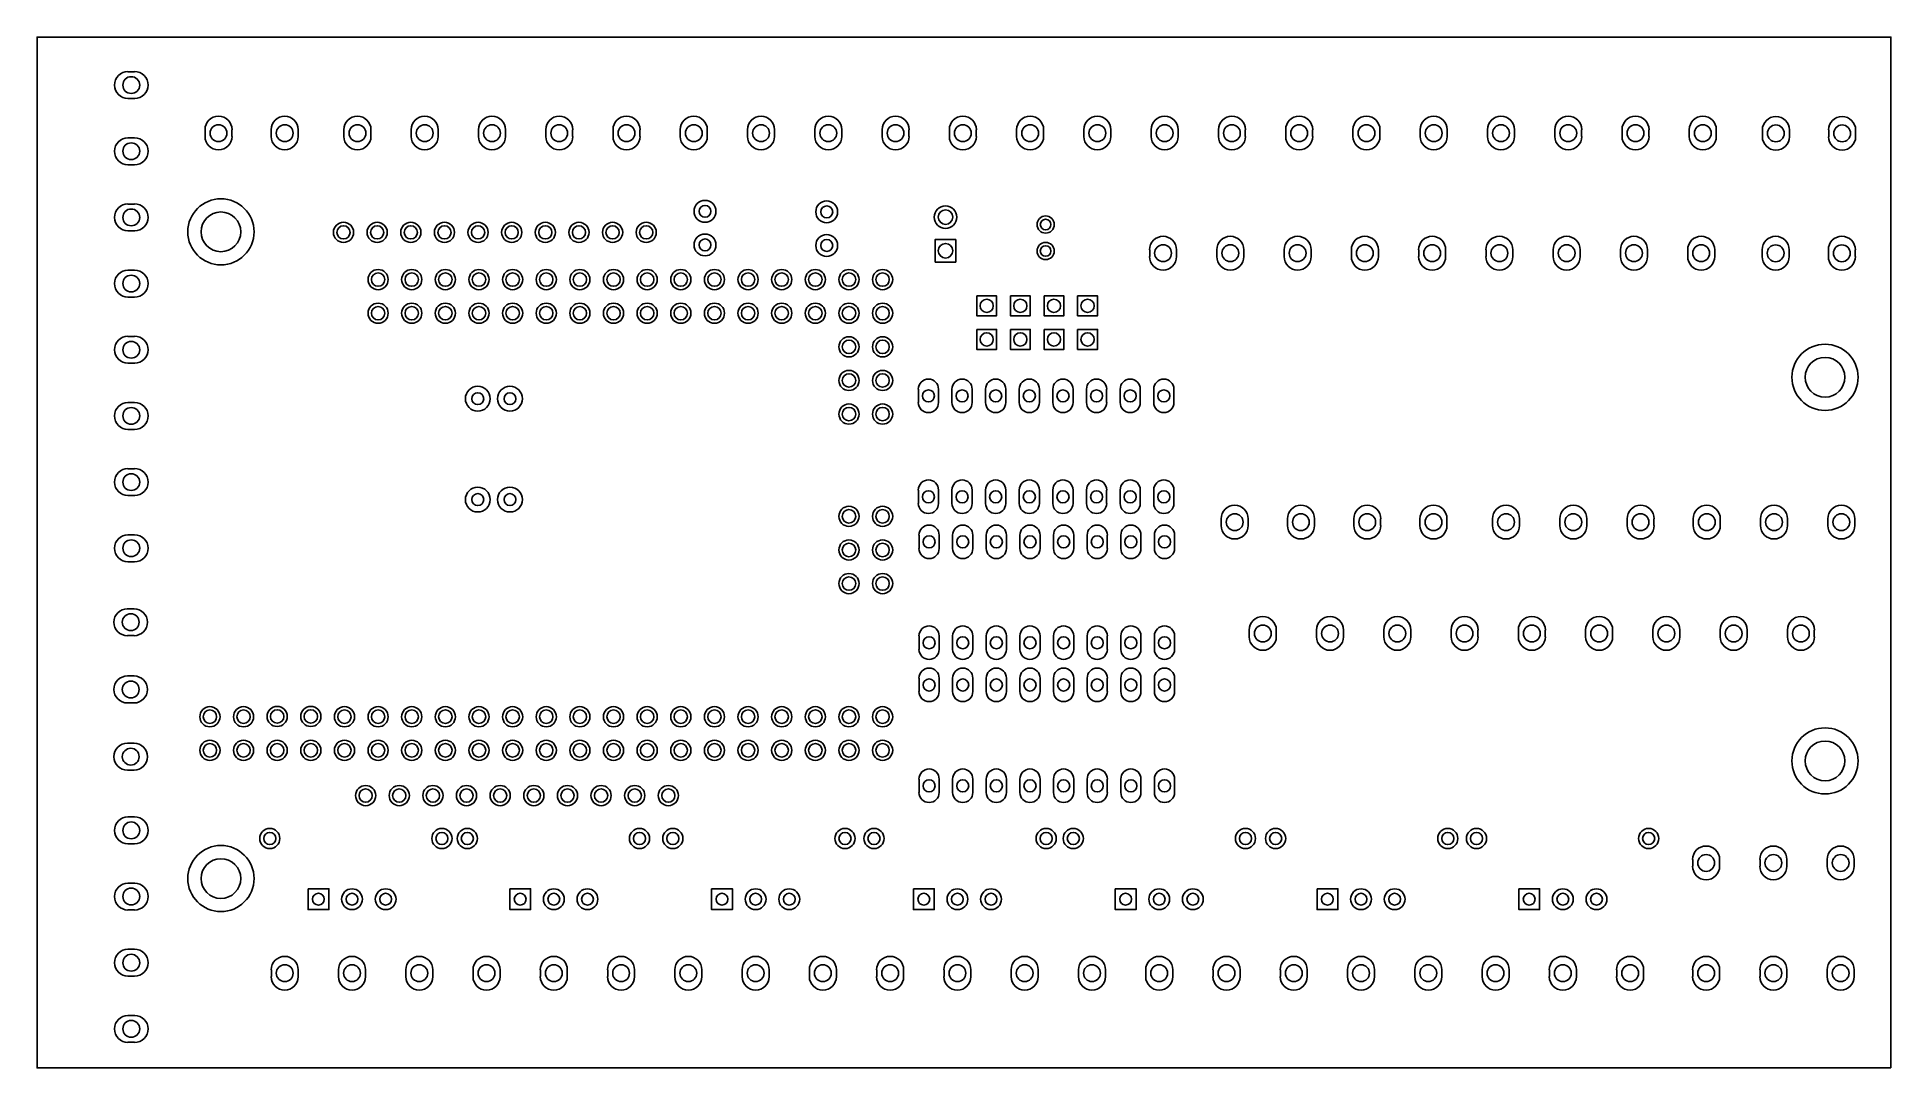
# Model space of a CAD drawing. Header units: millimetres. Extents: x -139 to 1, y -1 to 76.
import ezdxf

# ---------------------------------------------------------------- set-up
doc = ezdxf.new("R2010")
doc.units = ezdxf.units.MM

msp = doc.modelspace()

# ---------------------------------------------------------------- linework, layer by layer
for points in [[(0.74, -1.41), (-139.26, -1.41), (-139.26, 76.49), (0.74, 76.49), (0.74, -1.41)], [(-132.4, 73.87), (-131.9, 73.87)], [(-132.4, 71.84), (-131.9, 71.84)], [(-132.4, 68.87), (-131.9, 68.87)], [(-126.58, 69.49), (-126.58, 68.98)], [(-124.55, 69.49), (-124.55, 68.98)], [(-121.58, 69.49), (-121.58, 68.98)], [(-119.55, 69.49), (-119.55, 68.98)], [(-116.09, 68.98), (-116.09, 69.49)], [(-114.06, 68.98), (-114.06, 69.49)], [(-111.01, 68.98), (-111.01, 69.49)], [(-108.98, 68.98), (-108.98, 69.49)], [(-105.93, 68.98), (-105.93, 69.49)], [(-103.9, 68.98), (-103.9, 69.49)], [(-100.85, 68.98), (-100.85, 69.49)], [(-98.82, 68.98), (-98.82, 69.49)], [(-95.77, 68.98), (-95.77, 69.49)], [(-93.74, 68.98), (-93.74, 69.49)], [(-90.69, 68.98), (-90.69, 69.49)], [(-88.66, 68.98), (-88.66, 69.49)], [(-85.61, 68.98), (-85.61, 69.49)], [(-83.58, 68.98), (-83.58, 69.49)], [(-80.53, 68.98), (-80.53, 69.49)], [(-78.5, 68.98), (-78.5, 69.49)], [(-75.45, 68.98), (-75.45, 69.49)], [(-73.42, 68.98), (-73.42, 69.49)], [(-70.37, 68.98), (-70.37, 69.49)], [(-68.34, 68.98), (-68.34, 69.49)], [(-65.29, 68.98), (-65.29, 69.49)], [(-63.26, 68.98), (-63.26, 69.49)], [(-60.21, 68.98), (-60.21, 69.49)], [(-58.18, 68.98), (-58.18, 69.49)], [(-55.13, 68.98), (-55.13, 69.49)], [(-53.1, 68.98), (-53.1, 69.49)], [(-50.05, 68.98), (-50.05, 69.49)], [(-48.02, 68.98), (-48.02, 69.49)], [(-44.97, 68.98), (-44.97, 69.49)], [(-42.94, 68.98), (-42.94, 69.49)], [(-39.89, 68.98), (-39.89, 69.49)], [(-37.86, 68.98), (-37.86, 69.49)], [(-34.81, 68.98), (-34.81, 69.49)], [(-32.78, 68.98), (-32.78, 69.49)], [(-29.73, 68.98), (-29.73, 69.49)], [(-27.7, 68.98), (-27.7, 69.49)], [(-24.65, 68.98), (-24.65, 69.49)], [(-22.62, 68.98), (-22.62, 69.49)], [(-19.57, 68.98), (-19.57, 69.49)], [(-17.54, 68.98), (-17.54, 69.49)], [(-14.49, 68.98), (-14.49, 69.49)], [(-12.46, 68.98), (-12.46, 69.49)], [(-8.96, 69.47), (-8.96, 68.96)], [(-6.93, 69.47), (-6.93, 68.96)], [(-3.96, 69.47), (-3.96, 68.96)], [(-1.93, 69.47), (-1.93, 68.96)], [(-132.4, 66.84), (-131.9, 66.84)], [(-132.4, 63.87), (-131.9, 63.87)], [(-132.4, 61.84), (-131.9, 61.84)], [(-71.45, 59.49), (-71.45, 61.19), (-69.88, 61.19), (-69.88, 59.49)], [(-55.24, 60.41), (-55.24, 59.9)], [(-53.21, 60.41), (-53.21, 59.9)], [(-50.16, 60.41), (-50.16, 59.9)], [(-48.13, 60.41), (-48.13, 59.9)], [(-45.08, 60.41), (-45.08, 59.9)], [(-43.05, 60.41), (-43.05, 59.9)], [(-40, 60.41), (-40, 59.9)], [(-37.97, 60.41), (-37.97, 59.9)], [(-34.92, 60.41), (-34.92, 59.9)], [(-32.89, 60.41), (-32.89, 59.9)], [(-29.84, 60.41), (-29.84, 59.9)], [(-27.81, 60.41), (-27.81, 59.9)], [(-24.76, 60.41), (-24.76, 59.9)], [(-22.73, 60.41), (-22.73, 59.9)], [(-19.68, 60.41), (-19.68, 59.9)], [(-17.65, 60.41), (-17.65, 59.9)], [(-14.6, 60.41), (-14.6, 59.9)], [(-12.57, 60.41), (-12.57, 59.9)], [(-8.99, 59.9), (-8.99, 60.41)], [(-6.96, 59.9), (-6.96, 60.41)], [(-3.99, 59.9), (-3.99, 60.41)], [(-1.96, 59.9), (-1.96, 60.41)], [(-132.4, 58.87), (-131.9, 58.87)], [(-132.4, 56.84), (-131.9, 56.84)], [(-68.3, 56.93), (-66.8, 56.93), (-66.8, 55.43), (-68.3, 55.43)], [(-65.76, 56.93), (-64.26, 56.93), (-64.26, 55.43), (-65.76, 55.43)], [(-63.22, 56.93), (-61.72, 56.93), (-61.72, 55.43), (-63.22, 55.43)], [(-60.68, 56.93), (-59.18, 56.93), (-59.18, 55.43), (-60.68, 55.43)], [(-132.4, 53.87), (-131.9, 53.87)], [(-68.3, 54.39), (-66.8, 54.39), (-66.8, 52.89), (-68.3, 52.89)], [(-65.76, 54.39), (-64.26, 54.39), (-64.26, 52.89), (-65.76, 52.89)], [(-63.22, 54.39), (-61.72, 54.39), (-61.72, 52.89), (-63.22, 52.89)], [(-60.68, 54.39), (-59.18, 54.39), (-59.18, 52.89), (-60.68, 52.89)], [(-132.4, 51.84), (-131.9, 51.84)], [(-72.71, 49.88), (-72.71, 48.87)], [(-71.19, 49.88), (-71.19, 48.87)], [(-70.17, 49.88), (-70.17, 48.87)], [(-68.65, 49.88), (-68.65, 48.87)], [(-67.63, 49.88), (-67.63, 48.87)], [(-66.11, 49.88), (-66.11, 48.87)], [(-65.09, 49.88), (-65.09, 48.87)], [(-63.57, 49.88), (-63.57, 48.87)], [(-62.55, 49.88), (-62.55, 48.87)], [(-61.03, 49.88), (-61.03, 48.87)], [(-60.01, 49.88), (-60.01, 48.87)], [(-58.49, 49.88), (-58.49, 48.87)], [(-57.47, 49.88), (-57.47, 48.87)], [(-55.95, 49.88), (-55.95, 48.87)], [(-54.93, 49.88), (-54.93, 48.87)], [(-53.41, 49.88), (-53.41, 48.87)], [(-132.4, 48.87), (-131.9, 48.87)], [(-132.4, 46.84), (-131.9, 46.84)], [(-132.4, 43.87), (-131.9, 43.87)], [(-72.71, 42.26), (-72.71, 41.25)], [(-71.19, 42.26), (-71.19, 41.25)], [(-70.17, 42.26), (-70.17, 41.25)], [(-68.65, 42.26), (-68.65, 41.25)], [(-67.63, 42.26), (-67.63, 41.25)], [(-66.11, 42.26), (-66.11, 41.25)], [(-65.09, 42.26), (-65.09, 41.25)], [(-63.57, 42.26), (-63.57, 41.25)], [(-62.55, 42.26), (-62.55, 41.25)], [(-61.03, 42.26), (-61.03, 41.25)], [(-60.01, 42.26), (-60.01, 41.25)], [(-58.49, 42.26), (-58.49, 41.25)], [(-57.47, 42.26), (-57.47, 41.25)], [(-55.95, 42.26), (-55.95, 41.25)], [(-54.93, 42.26), (-54.93, 41.25)], [(-53.41, 42.26), (-53.41, 41.25)], [(-132.4, 41.84), (-131.9, 41.84)], [(-49.83, 40.09), (-49.83, 39.58)], [(-47.8, 40.09), (-47.8, 39.58)], [(-44.83, 40.09), (-44.83, 39.58)], [(-42.8, 40.09), (-42.8, 39.58)], [(-39.83, 40.09), (-39.83, 39.58)], [(-37.8, 40.09), (-37.8, 39.58)], [(-34.83, 40.09), (-34.83, 39.58)], [(-32.8, 40.09), (-32.8, 39.58)], [(-29.35, 39.58), (-29.35, 40.09)], [(-27.32, 39.58), (-27.32, 40.09)], [(-24.27, 39.58), (-24.27, 40.09)], [(-22.24, 39.58), (-22.24, 40.09)], [(-19.19, 39.58), (-19.19, 40.09)], [(-17.16, 39.58), (-17.16, 40.09)], [(-14.19, 39.58), (-14.19, 40.09)], [(-12.16, 39.58), (-12.16, 40.09)], [(-9.11, 39.58), (-9.11, 40.09)], [(-7.08, 39.58), (-7.08, 40.09)], [(-4.03, 39.58), (-4.03, 40.09)], [(-2, 39.58), (-2, 40.09)], [(-132.4, 38.87), (-131.9, 38.87)], [(-72.66, 38.85), (-72.66, 37.84)], [(-71.14, 38.85), (-71.14, 37.84)], [(-70.12, 38.85), (-70.12, 37.84)], [(-68.6, 38.85), (-68.6, 37.84)], [(-67.58, 38.85), (-67.58, 37.84)], [(-66.06, 38.85), (-66.06, 37.84)], [(-65.04, 38.85), (-65.04, 37.84)], [(-63.52, 38.85), (-63.52, 37.84)], [(-62.5, 38.85), (-62.5, 37.84)], [(-60.98, 38.85), (-60.98, 37.84)], [(-59.96, 38.85), (-59.96, 37.84)], [(-58.44, 38.85), (-58.44, 37.84)], [(-57.42, 38.85), (-57.42, 37.84)], [(-55.9, 38.85), (-55.9, 37.84)], [(-54.88, 38.85), (-54.88, 37.84)], [(-53.36, 38.85), (-53.36, 37.84)], [(-132.4, 36.84), (-131.9, 36.84)], [(-131.94, 33.29), (-132.44, 33.29)], [(-131.94, 31.26), (-132.44, 31.26)], [(-72.66, 31.23), (-72.66, 30.22)], [(-71.14, 31.23), (-71.14, 30.22)], [(-70.12, 31.23), (-70.12, 30.22)], [(-68.6, 31.23), (-68.6, 30.22)], [(-67.58, 31.23), (-67.58, 30.22)], [(-66.06, 31.23), (-66.06, 30.22)], [(-65.04, 31.23), (-65.04, 30.22)], [(-63.52, 31.23), (-63.52, 30.22)], [(-62.5, 31.23), (-62.5, 30.22)], [(-60.98, 31.23), (-60.98, 30.22)], [(-59.96, 31.23), (-59.96, 30.22)], [(-58.44, 31.23), (-58.44, 30.22)], [(-57.42, 31.23), (-57.42, 30.22)], [(-55.9, 31.23), (-55.9, 30.22)], [(-54.88, 31.23), (-54.88, 30.22)], [(-53.36, 31.23), (-53.36, 30.22)], [(-47.72, 31.68), (-47.72, 31.17)], [(-45.69, 31.68), (-45.69, 31.17)], [(-42.64, 31.68), (-42.64, 31.17)], [(-40.61, 31.68), (-40.61, 31.17)], [(-37.56, 31.68), (-37.56, 31.17)], [(-35.53, 31.68), (-35.53, 31.17)], [(-32.48, 31.68), (-32.48, 31.17)], [(-30.45, 31.68), (-30.45, 31.17)], [(-27.4, 31.68), (-27.4, 31.17)], [(-25.37, 31.68), (-25.37, 31.17)], [(-22.32, 31.68), (-22.32, 31.17)], [(-20.29, 31.68), (-20.29, 31.17)], [(-17.24, 31.68), (-17.24, 31.17)], [(-15.21, 31.68), (-15.21, 31.17)], [(-12.16, 31.68), (-12.16, 31.17)], [(-10.13, 31.68), (-10.13, 31.17)], [(-7.08, 31.68), (-7.08, 31.17)], [(-5.05, 31.68), (-5.05, 31.17)], [(-131.94, 28.21), (-132.44, 28.21)], [(-72.66, 28.04), (-72.66, 27.03)], [(-71.14, 28.04), (-71.14, 27.03)], [(-70.12, 28.04), (-70.12, 27.03)], [(-68.6, 28.04), (-68.6, 27.03)], [(-67.58, 28.04), (-67.58, 27.03)], [(-66.06, 28.04), (-66.06, 27.03)], [(-65.04, 28.04), (-65.04, 27.03)], [(-63.52, 28.04), (-63.52, 27.03)], [(-62.5, 28.04), (-62.5, 27.03)], [(-60.98, 28.04), (-60.98, 27.03)], [(-59.96, 28.04), (-59.96, 27.03)], [(-58.44, 28.04), (-58.44, 27.03)], [(-57.42, 28.04), (-57.42, 27.03)], [(-55.9, 28.04), (-55.9, 27.03)], [(-54.88, 28.04), (-54.88, 27.03)], [(-53.36, 28.04), (-53.36, 27.03)], [(-131.94, 26.18), (-132.44, 26.18)], [(-131.94, 23.13), (-132.44, 23.13)], [(-131.94, 21.1), (-132.44, 21.1)], [(-72.66, 20.42), (-72.66, 19.41)], [(-71.14, 20.42), (-71.14, 19.41)], [(-70.12, 20.42), (-70.12, 19.41)], [(-68.6, 20.42), (-68.6, 19.41)], [(-67.58, 20.42), (-67.58, 19.41)], [(-66.06, 20.42), (-66.06, 19.41)], [(-65.04, 20.42), (-65.04, 19.41)], [(-63.52, 20.42), (-63.52, 19.41)], [(-62.5, 20.42), (-62.5, 19.41)], [(-60.98, 20.42), (-60.98, 19.41)], [(-59.96, 20.42), (-59.96, 19.41)], [(-58.44, 20.42), (-58.44, 19.41)], [(-57.42, 20.42), (-57.42, 19.41)], [(-55.9, 20.42), (-55.9, 19.41)], [(-54.88, 20.42), (-54.88, 19.41)], [(-53.36, 20.42), (-53.36, 19.41)], [(-132.4, 17.56), (-131.9, 17.56)], [(-132.4, 15.53), (-131.9, 15.53)], [(-14.23, 13.83), (-14.23, 14.34)], [(-12.2, 13.83), (-12.2, 14.34)], [(-9.15, 13.83), (-9.15, 14.34)], [(-7.12, 13.83), (-7.12, 14.34)], [(-4.07, 13.83), (-4.07, 14.34)], [(-2.04, 13.83), (-2.04, 14.34)], [(-132.4, 12.56), (-131.9, 12.56)], [(-118.8, 12.13), (-117.23, 12.13), (-117.23, 10.56), (-118.8, 10.56)], [(-103.56, 12.13), (-101.99, 12.13), (-101.99, 10.56), (-103.56, 10.56)], [(-88.32, 12.13), (-86.75, 12.13), (-86.75, 10.56), (-88.32, 10.56)], [(-73.08, 12.13), (-71.51, 12.13), (-71.51, 10.56), (-73.08, 10.56)], [(-57.84, 12.13), (-56.27, 12.13), (-56.27, 10.56), (-57.84, 10.56)], [(-42.6, 12.13), (-41.03, 12.13), (-41.03, 10.56), (-42.6, 10.56)], [(-27.36, 12.13), (-25.79, 12.13), (-25.79, 10.56), (-27.36, 10.56)], [(-132.4, 10.53), (-131.9, 10.53)], [(-132.4, 7.56), (-131.9, 7.56)], [(-121.57, 6), (-121.57, 5.49)], [(-119.54, 6), (-119.54, 5.49)], [(-116.49, 6), (-116.49, 5.49)], [(-114.46, 6), (-114.46, 5.49)], [(-111.41, 6), (-111.41, 5.49)], [(-109.38, 6), (-109.38, 5.49)], [(-106.33, 6), (-106.33, 5.49)], [(-104.3, 6), (-104.3, 5.49)], [(-101.25, 6), (-101.25, 5.49)], [(-99.22, 6), (-99.22, 5.49)], [(-96.17, 6), (-96.17, 5.49)], [(-94.14, 6), (-94.14, 5.49)], [(-91.09, 6), (-91.09, 5.49)], [(-89.06, 6), (-89.06, 5.49)], [(-86.01, 6), (-86.01, 5.49)], [(-83.98, 6), (-83.98, 5.49)], [(-80.93, 6), (-80.93, 5.49)], [(-78.9, 6), (-78.9, 5.49)], [(-75.85, 6), (-75.85, 5.49)], [(-73.82, 6), (-73.82, 5.49)], [(-70.77, 6), (-70.77, 5.49)], [(-68.74, 6), (-68.74, 5.49)], [(-65.69, 6), (-65.69, 5.49)], [(-63.66, 6), (-63.66, 5.49)], [(-60.61, 6), (-60.61, 5.49)], [(-58.58, 6), (-58.58, 5.49)], [(-55.53, 6), (-55.53, 5.49)], [(-53.5, 6), (-53.5, 5.49)], [(-50.45, 6), (-50.45, 5.49)], [(-48.42, 6), (-48.42, 5.49)], [(-45.37, 6), (-45.37, 5.49)], [(-43.34, 6), (-43.34, 5.49)], [(-40.29, 6), (-40.29, 5.49)], [(-38.26, 6), (-38.26, 5.49)], [(-35.21, 6), (-35.21, 5.49)], [(-33.18, 6), (-33.18, 5.49)], [(-30.13, 6), (-30.13, 5.49)], [(-28.1, 6), (-28.1, 5.49)], [(-25.05, 6), (-25.05, 5.49)], [(-23.02, 6), (-23.02, 5.49)], [(-19.97, 6), (-19.97, 5.49)], [(-17.94, 6), (-17.94, 5.49)], [(-14.23, 6), (-14.23, 5.49)], [(-12.2, 6), (-12.2, 5.49)], [(-9.15, 6), (-9.15, 5.49)], [(-7.12, 6), (-7.12, 5.49)], [(-4.07, 6), (-4.07, 5.49)], [(-2.04, 6), (-2.04, 5.49)], [(-132.4, 5.53), (-131.9, 5.53)], [(-132.4, 2.56), (-131.9, 2.56)], [(-132.4, 0.53), (-131.9, 0.53)]]:
    msp.add_lwpolyline(points, close=True)
for centre, radius in [((-132.15, 72.86), 0.635), ((-125.56, 69.23), 0.635), ((-120.56, 69.23), 0.635), ((-115.07, 69.23), 0.635), ((-109.99, 69.23), 0.635), ((-104.91, 69.23), 0.635), ((-99.83, 69.23), 0.635), ((-94.75, 69.23), 0.635), ((-89.67, 69.23), 0.635), ((-84.59, 69.23), 0.635), ((-79.51, 69.23), 0.635), ((-74.43, 69.23), 0.635), ((-69.35, 69.23), 0.635), ((-64.27, 69.23), 0.635), ((-59.19, 69.23), 0.635), ((-54.11, 69.23), 0.635), ((-49.03, 69.23), 0.635), ((-43.95, 69.23), 0.635), ((-38.87, 69.23), 0.635), ((-33.79, 69.23), 0.635), ((-28.71, 69.23), 0.635), ((-23.63, 69.23), 0.635), ((-18.55, 69.23), 0.635), ((-13.47, 69.23), 0.635), ((-7.95, 69.21), 0.635), ((-2.95, 69.21), 0.635), ((-132.15, 67.86), 0.635), ((-132.15, 62.86), 0.635), ((-125.38, 61.77), 2.5), ((-125.38, 61.77), 1.5), ((-88.82, 63.32), 0.826), ((-88.82, 63.32), 0.45), ((-79.63, 63.28), 0.826), ((-79.63, 63.28), 0.45), ((-70.66, 62.88), 0.85), ((-70.66, 62.88), 0.55), ((-116.12, 61.73), 0.762), ((-116.12, 61.73), 0.5), ((-113.58, 61.73), 0.762), ((-113.58, 61.73), 0.5), ((-111.04, 61.73), 0.762), ((-111.04, 61.73), 0.5), ((-108.5, 61.73), 0.762), ((-108.5, 61.73), 0.5), ((-105.96, 61.73), 0.762), ((-105.96, 61.73), 0.5), ((-103.42, 61.73), 0.762), ((-103.42, 61.73), 0.5), ((-100.88, 61.73), 0.762), ((-100.88, 61.73), 0.5), ((-98.34, 61.73), 0.762), ((-98.34, 61.73), 0.5), ((-95.8, 61.73), 0.762), ((-95.8, 61.73), 0.5), ((-93.26, 61.73), 0.762), ((-93.26, 61.73), 0.5), ((-88.82, 60.78), 0.826), ((-63.1, 62.32), 0.65), ((-63.1, 62.32), 0.4), ((-88.82, 60.78), 0.45), ((-79.63, 60.74), 0.826), ((-79.63, 60.74), 0.45), ((-70.66, 60.34), 0.55), ((-63.1, 60.32), 0.65), ((-63.1, 60.32), 0.4), ((-54.23, 60.16), 0.635), ((-49.15, 60.16), 0.635), ((-44.07, 60.16), 0.635), ((-38.99, 60.16), 0.635), ((-33.91, 60.16), 0.635), ((-28.83, 60.16), 0.635), ((-23.75, 60.16), 0.635), ((-18.67, 60.16), 0.635), ((-13.59, 60.16), 0.635), ((-7.97, 60.15), 0.635), ((-2.97, 60.15), 0.635), ((-113.51, 58.16), 0.762), ((-110.97, 58.16), 0.762), ((-108.43, 58.16), 0.762), ((-105.89, 58.16), 0.762), ((-103.35, 58.16), 0.762), ((-100.81, 58.16), 0.762), ((-98.27, 58.16), 0.762), ((-95.73, 58.16), 0.762), ((-93.19, 58.16), 0.762), ((-90.65, 58.16), 0.762), ((-88.11, 58.16), 0.762), ((-85.57, 58.16), 0.762), ((-83.03, 58.16), 0.762), ((-80.49, 58.16), 0.762), ((-77.95, 58.16), 0.762), ((-75.41, 58.16), 0.762), ((-132.15, 57.86), 0.635), ((-113.51, 58.16), 0.508), ((-110.97, 58.16), 0.508), ((-108.43, 58.16), 0.508), ((-105.89, 58.16), 0.508), ((-103.35, 58.16), 0.508), ((-100.81, 58.16), 0.508), ((-98.27, 58.16), 0.508), ((-95.73, 58.16), 0.508), ((-93.19, 58.16), 0.508), ((-90.65, 58.16), 0.508), ((-88.11, 58.16), 0.508), ((-85.57, 58.16), 0.508), ((-83.03, 58.16), 0.508), ((-80.49, 58.16), 0.508), ((-77.95, 58.16), 0.508), ((-75.41, 58.16), 0.508), ((-113.51, 55.62), 0.762), ((-113.51, 55.62), 0.508), ((-110.97, 55.62), 0.762), ((-110.97, 55.62), 0.508), ((-108.43, 55.62), 0.762), ((-108.43, 55.62), 0.508), ((-105.89, 55.62), 0.762), ((-105.89, 55.62), 0.508), ((-103.35, 55.62), 0.762), ((-103.35, 55.62), 0.508), ((-100.81, 55.62), 0.762), ((-100.81, 55.62), 0.508), ((-98.27, 55.62), 0.762), ((-98.27, 55.62), 0.508), ((-95.73, 55.62), 0.762), ((-95.73, 55.62), 0.508), ((-93.19, 55.62), 0.762), ((-93.19, 55.62), 0.508), ((-90.65, 55.62), 0.762), ((-90.65, 55.62), 0.508), ((-88.11, 55.62), 0.762), ((-88.11, 55.62), 0.508), ((-85.57, 55.62), 0.762), ((-85.57, 55.62), 0.508), ((-83.03, 55.62), 0.762), ((-83.03, 55.62), 0.508), ((-80.49, 55.62), 0.762), ((-80.49, 55.62), 0.508), ((-77.95, 55.62), 0.762), ((-77.95, 55.62), 0.508), ((-75.41, 55.62), 0.762), ((-75.41, 55.62), 0.508), ((-67.55, 56.18), 0.5), ((-65.01, 56.18), 0.5), ((-62.47, 56.18), 0.5), ((-59.93, 56.18), 0.5), ((-132.15, 52.86), 0.635), ((-77.95, 53.08), 0.762), ((-77.95, 53.08), 0.508), ((-75.41, 53.08), 0.762), ((-75.41, 53.08), 0.508), ((-67.55, 53.64), 0.5), ((-65.01, 53.64), 0.5), ((-62.47, 53.64), 0.5), ((-59.93, 53.64), 0.5), ((-4.24, 50.78), 2.5), ((-4.24, 50.78), 1.5), ((-77.95, 50.54), 0.762), ((-77.95, 50.54), 0.508), ((-75.41, 50.54), 0.762), ((-75.41, 50.54), 0.508), ((-105.98, 49.16), 0.94), ((-105.98, 49.16), 0.45), ((-103.55, 49.16), 0.94), ((-103.55, 49.16), 0.45), ((-71.95, 49.37), 0.457), ((-69.41, 49.37), 0.457), ((-66.87, 49.37), 0.457), ((-64.33, 49.37), 0.457), ((-61.79, 49.37), 0.457), ((-59.25, 49.37), 0.457), ((-56.71, 49.37), 0.457), ((-54.17, 49.37), 0.457), ((-132.15, 47.86), 0.635), ((-77.95, 48), 0.762), ((-77.95, 48), 0.508), ((-75.41, 48), 0.762), ((-75.41, 48), 0.508), ((-132.15, 42.86), 0.635), ((-105.98, 41.54), 0.94), ((-103.55, 41.54), 0.94), ((-71.95, 41.75), 0.457), ((-69.41, 41.75), 0.457), ((-66.87, 41.75), 0.457), ((-64.33, 41.75), 0.457), ((-61.79, 41.75), 0.457), ((-59.25, 41.75), 0.457), ((-56.71, 41.75), 0.457), ((-54.17, 41.75), 0.457), ((-105.98, 41.54), 0.45), ((-103.55, 41.54), 0.45), ((-77.95, 40.27), 0.762), ((-77.95, 40.27), 0.508), ((-75.41, 40.27), 0.762), ((-75.41, 40.27), 0.508), ((-48.82, 39.83), 0.635), ((-43.82, 39.83), 0.635), ((-38.81, 39.83), 0.635), ((-33.81, 39.83), 0.635), ((-28.33, 39.83), 0.635), ((-23.25, 39.83), 0.635), ((-18.17, 39.83), 0.635), ((-13.17, 39.83), 0.635), ((-8.09, 39.83), 0.635), ((-3.01, 39.83), 0.635), ((-132.15, 37.86), 0.635), ((-77.95, 37.73), 0.762), ((-77.95, 37.73), 0.508), ((-75.41, 37.73), 0.762), ((-75.41, 37.73), 0.508), ((-71.9, 38.34), 0.457), ((-69.36, 38.34), 0.457), ((-66.82, 38.34), 0.457), ((-64.28, 38.34), 0.457), ((-61.74, 38.34), 0.457), ((-59.2, 38.34), 0.457), ((-56.66, 38.34), 0.457), ((-54.12, 38.34), 0.457), ((-77.95, 35.19), 0.762), ((-77.95, 35.19), 0.508), ((-75.41, 35.19), 0.762), ((-75.41, 35.19), 0.508), ((-132.19, 32.27), 0.635), ((-71.9, 30.72), 0.457), ((-69.36, 30.72), 0.457), ((-66.82, 30.72), 0.457), ((-64.28, 30.72), 0.457), ((-61.74, 30.72), 0.457), ((-59.2, 30.72), 0.457), ((-56.66, 30.72), 0.457), ((-54.12, 30.72), 0.457), ((-46.7, 31.42), 0.635), ((-41.62, 31.42), 0.635), ((-36.54, 31.42), 0.635), ((-31.46, 31.42), 0.635), ((-26.38, 31.42), 0.635), ((-21.3, 31.42), 0.635), ((-16.22, 31.42), 0.635), ((-11.14, 31.42), 0.635), ((-6.06, 31.42), 0.635), ((-132.19, 27.19), 0.635), ((-71.9, 27.53), 0.457), ((-69.36, 27.53), 0.457), ((-66.82, 27.53), 0.457), ((-64.28, 27.53), 0.457), ((-61.74, 27.53), 0.457), ((-59.2, 27.53), 0.457), ((-56.66, 27.53), 0.457), ((-54.12, 27.53), 0.457), ((-126.21, 25.13), 0.762), ((-126.21, 25.13), 0.508), ((-123.67, 25.13), 0.762), ((-123.67, 25.13), 0.508), ((-121.13, 25.15), 0.762), ((-121.13, 25.15), 0.508), ((-118.59, 25.15), 0.762), ((-118.59, 25.15), 0.508), ((-116.05, 25.13), 0.762), ((-116.05, 25.13), 0.508), ((-113.51, 25.13), 0.762), ((-113.51, 25.13), 0.508), ((-110.97, 25.13), 0.762), ((-110.97, 25.13), 0.508), ((-108.43, 25.13), 0.762), ((-108.43, 25.13), 0.508), ((-105.89, 25.13), 0.762), ((-105.89, 25.13), 0.508), ((-103.35, 25.13), 0.762), ((-103.35, 25.13), 0.508), ((-100.81, 25.13), 0.762), ((-100.81, 25.13), 0.508), ((-98.27, 25.13), 0.762), ((-98.27, 25.13), 0.508), ((-95.73, 25.13), 0.762), ((-95.73, 25.13), 0.508), ((-93.19, 25.13), 0.762), ((-93.19, 25.13), 0.508), ((-90.65, 25.13), 0.762), ((-90.65, 25.13), 0.508), ((-88.11, 25.13), 0.762), ((-88.11, 25.13), 0.508), ((-85.57, 25.13), 0.762), ((-85.57, 25.13), 0.508), ((-83.03, 25.13), 0.762), ((-83.03, 25.13), 0.508), ((-80.49, 25.13), 0.762), ((-80.49, 25.13), 0.508), ((-77.95, 25.13), 0.762), ((-77.95, 25.13), 0.508), ((-75.41, 25.13), 0.762), ((-75.41, 25.13), 0.508), ((-4.24, 21.79), 2.5), ((-132.19, 22.11), 0.635), ((-126.21, 22.59), 0.762), ((-126.21, 22.59), 0.508), ((-123.67, 22.59), 0.762), ((-123.67, 22.59), 0.508), ((-121.13, 22.59), 0.762), ((-121.13, 22.59), 0.508), ((-118.59, 22.59), 0.762), ((-118.59, 22.59), 0.508), ((-116.05, 22.59), 0.762), ((-116.05, 22.59), 0.508), ((-113.51, 22.59), 0.762), ((-113.51, 22.59), 0.508), ((-110.97, 22.59), 0.762), ((-110.97, 22.59), 0.508), ((-108.43, 22.59), 0.762), ((-108.43, 22.59), 0.508), ((-105.89, 22.59), 0.762), ((-105.89, 22.59), 0.508), ((-103.35, 22.59), 0.762), ((-103.35, 22.59), 0.508), ((-100.81, 22.59), 0.762), ((-100.81, 22.59), 0.508), ((-98.27, 22.59), 0.762), ((-98.27, 22.59), 0.508), ((-95.73, 22.59), 0.762), ((-95.73, 22.59), 0.508), ((-93.19, 22.59), 0.762), ((-93.19, 22.59), 0.508), ((-90.65, 22.59), 0.762), ((-90.65, 22.59), 0.508), ((-88.11, 22.59), 0.762), ((-88.11, 22.59), 0.508), ((-85.57, 22.59), 0.762), ((-85.57, 22.59), 0.508), ((-83.03, 22.59), 0.762), ((-83.03, 22.59), 0.508), ((-80.49, 22.59), 0.762), ((-80.49, 22.59), 0.508), ((-77.95, 22.59), 0.762), ((-77.95, 22.59), 0.508), ((-75.41, 22.59), 0.762), ((-75.41, 22.59), 0.508), ((-4.24, 21.79), 1.5), ((-114.45, 19.17), 0.762), ((-114.45, 19.17), 0.5), ((-111.91, 19.17), 0.762), ((-111.91, 19.17), 0.5), ((-109.37, 19.17), 0.762), ((-109.37, 19.17), 0.5), ((-106.83, 19.17), 0.762), ((-106.83, 19.17), 0.5), ((-104.29, 19.17), 0.762), ((-104.29, 19.17), 0.5), ((-101.75, 19.17), 0.762), ((-101.75, 19.17), 0.5), ((-99.21, 19.17), 0.762), ((-99.21, 19.17), 0.5), ((-96.67, 19.17), 0.762), ((-96.67, 19.17), 0.5), ((-94.13, 19.17), 0.762), ((-94.13, 19.17), 0.5), ((-91.59, 19.17), 0.762), ((-91.59, 19.17), 0.5), ((-71.9, 19.91), 0.457), ((-69.36, 19.91), 0.457), ((-66.82, 19.91), 0.457), ((-64.28, 19.91), 0.457), ((-61.74, 19.91), 0.457), ((-59.2, 19.91), 0.457), ((-56.66, 19.91), 0.457), ((-54.12, 19.91), 0.457), ((-132.15, 16.54), 0.635), ((-125.38, 12.9), 2.5), ((-121.69, 15.93), 0.762), ((-121.69, 15.93), 0.457), ((-108.69, 15.93), 0.762), ((-108.69, 15.93), 0.457), ((-106.77, 15.93), 0.762), ((-106.77, 15.93), 0.457), ((-93.77, 15.93), 0.762), ((-93.77, 15.93), 0.457), ((-91.25, 15.93), 0.762), ((-91.25, 15.93), 0.457), ((-78.25, 15.93), 0.762), ((-78.25, 15.93), 0.457), ((-76.06, 15.93), 0.762), ((-76.06, 15.93), 0.457), ((-63.06, 15.93), 0.762), ((-63.06, 15.93), 0.457), ((-61.01, 15.93), 0.762), ((-61.01, 15.93), 0.457), ((-48.01, 15.93), 0.762), ((-48.01, 15.93), 0.457), ((-45.73, 15.93), 0.762), ((-45.73, 15.93), 0.457), ((-32.73, 15.93), 0.762), ((-32.73, 15.93), 0.457), ((-30.56, 15.93), 0.762), ((-30.56, 15.93), 0.457), ((-17.56, 15.93), 0.762), ((-17.56, 15.93), 0.457), ((-125.38, 12.9), 1.5), ((-13.22, 14.08), 0.635), ((-8.14, 14.08), 0.635), ((-3.06, 14.08), 0.635), ((-132.15, 11.54), 0.635), ((-118.02, 11.34), 0.445), ((-115.48, 11.34), 0.787), ((-115.48, 11.34), 0.445), ((-112.94, 11.34), 0.787), ((-112.94, 11.34), 0.445), ((-102.78, 11.34), 0.445), ((-100.24, 11.34), 0.787), ((-100.24, 11.34), 0.445), ((-97.7, 11.34), 0.787), ((-97.7, 11.34), 0.445), ((-87.54, 11.34), 0.445), ((-85, 11.34), 0.787), ((-85, 11.34), 0.445), ((-82.46, 11.34), 0.787), ((-82.46, 11.34), 0.445), ((-72.3, 11.34), 0.445), ((-69.76, 11.34), 0.787), ((-69.76, 11.34), 0.445), ((-67.22, 11.34), 0.787), ((-67.22, 11.34), 0.445), ((-57.06, 11.34), 0.445), ((-54.52, 11.34), 0.787), ((-54.52, 11.34), 0.445), ((-51.98, 11.34), 0.787), ((-51.98, 11.34), 0.445), ((-41.82, 11.34), 0.445), ((-39.28, 11.34), 0.787), ((-39.28, 11.34), 0.445), ((-36.74, 11.34), 0.787), ((-36.74, 11.34), 0.445), ((-26.58, 11.34), 0.445), ((-24.04, 11.34), 0.787), ((-24.04, 11.34), 0.445), ((-21.5, 11.34), 0.787), ((-21.5, 11.34), 0.445), ((-132.15, 6.54), 0.635), ((-120.56, 5.75), 0.635), ((-115.48, 5.75), 0.635), ((-110.4, 5.75), 0.635), ((-105.32, 5.75), 0.635), ((-100.24, 5.75), 0.635), ((-95.16, 5.75), 0.635), ((-90.08, 5.75), 0.635), ((-85, 5.75), 0.635), ((-79.92, 5.75), 0.635), ((-74.84, 5.75), 0.635), ((-69.76, 5.75), 0.635), ((-64.68, 5.75), 0.635), ((-59.6, 5.75), 0.635), ((-54.52, 5.75), 0.635), ((-49.44, 5.75), 0.635), ((-44.36, 5.75), 0.635), ((-39.28, 5.75), 0.635), ((-34.2, 5.75), 0.635), ((-29.12, 5.75), 0.635), ((-24.04, 5.75), 0.635), ((-18.96, 5.75), 0.635), ((-13.22, 5.75), 0.635), ((-8.14, 5.75), 0.635), ((-3.06, 5.75), 0.635), ((-132.15, 1.54), 0.635)]:
    msp.add_circle(centre, radius)
for centre, radius, start, end in [((-132.4, 72.86), 1.02, 450, 270), ((-131.9, 72.86), 1.02, 270, 450), ((-125.56, 69.49), 1.02, 360, 180), ((-120.56, 69.49), 1.02, 360, 180), ((-115.07, 69.49), 1.02, 0, 180), ((-109.99, 69.49), 1.02, 0, 180), ((-104.91, 69.49), 1.02, 0, 180), ((-99.83, 69.49), 1.02, 0, 180), ((-94.75, 69.49), 1.02, 0, 180), ((-89.67, 69.49), 1.02, 0, 180), ((-84.59, 69.49), 1.02, 0, 180), ((-79.51, 69.49), 1.02, 0, 180), ((-74.43, 69.49), 1.02, 0, 180), ((-69.35, 69.49), 1.02, 0, 180), ((-64.27, 69.49), 1.02, 0, 180), ((-59.19, 69.49), 1.02, 0, 180), ((-54.11, 69.49), 1.02, 0, 180), ((-49.03, 69.49), 1.02, 0, 180), ((-43.95, 69.49), 1.02, 0, 180), ((-38.87, 69.49), 1.02, 0, 180), ((-33.79, 69.49), 1.02, 0, 180), ((-28.71, 69.49), 1.02, 0, 180), ((-23.63, 69.49), 1.02, 0, 180), ((-18.55, 69.49), 1.02, 0, 180), ((-13.47, 69.49), 1.02, 0, 180), ((-7.95, 69.47), 1.02, 360, 180), ((-2.95, 69.47), 1.02, 360, 180), ((-132.4, 67.86), 1.02, 450, 270), ((-131.9, 67.86), 1.02, 270, 450), ((-125.56, 68.98), 1.02, 180, 360), ((-120.56, 68.98), 1.02, 180, 360), ((-115.07, 68.98), 1.02, 180, 0), ((-109.99, 68.98), 1.02, 180, 0), ((-104.91, 68.98), 1.02, 180, 0), ((-99.83, 68.98), 1.02, 180, 0), ((-94.75, 68.98), 1.02, 180, 0), ((-89.67, 68.98), 1.02, 180, 0), ((-84.59, 68.98), 1.02, 180, 0), ((-79.51, 68.98), 1.02, 180, 0), ((-74.43, 68.98), 1.02, 180, 0), ((-69.35, 68.98), 1.02, 180, 0), ((-64.27, 68.98), 1.02, 180, 0), ((-59.19, 68.98), 1.02, 180, 0), ((-54.11, 68.98), 1.02, 180, 0), ((-49.03, 68.98), 1.02, 180, 0), ((-43.95, 68.98), 1.02, 180, 0), ((-38.87, 68.98), 1.02, 180, 0), ((-33.79, 68.98), 1.02, 180, 0), ((-28.71, 68.98), 1.02, 180, 0), ((-23.63, 68.98), 1.02, 180, 0), ((-18.55, 68.98), 1.02, 180, 0), ((-13.47, 68.98), 1.02, 180, 0), ((-7.95, 68.96), 1.02, 180, 360), ((-2.95, 68.96), 1.02, 180, 360), ((-132.4, 62.86), 1.02, 450, 270), ((-131.9, 62.86), 1.02, 270, 450), ((-54.23, 60.41), 1.02, 360, 180), ((-49.15, 60.41), 1.02, 360, 180), ((-44.07, 60.41), 1.02, 360, 180), ((-38.99, 60.41), 1.02, 360, 180), ((-33.91, 60.41), 1.02, 360, 180), ((-28.83, 60.41), 1.02, 360, 180), ((-23.75, 60.41), 1.02, 360, 180), ((-18.67, 60.41), 1.02, 360, 180), ((-13.59, 60.41), 1.02, 360, 180), ((-7.97, 60.41), 1.02, 0, 180), ((-2.97, 60.41), 1.02, 0, 180), ((-132.4, 57.86), 1.02, 450, 270), ((-131.9, 57.86), 1.02, 270, 450), ((-54.23, 59.9), 1.02, 180, 360), ((-49.15, 59.9), 1.02, 180, 360), ((-44.07, 59.9), 1.02, 180, 360), ((-38.99, 59.9), 1.02, 180, 360), ((-33.91, 59.9), 1.02, 180, 360), ((-28.83, 59.9), 1.02, 180, 360), ((-23.75, 59.9), 1.02, 180, 360), ((-18.67, 59.9), 1.02, 180, 360), ((-13.59, 59.9), 1.02, 180, 360), ((-7.97, 59.9), 1.02, 180, 0), ((-2.97, 59.9), 1.02, 180, 0), ((-132.4, 52.86), 1.02, 450, 270), ((-131.9, 52.86), 1.02, 270, 450), ((-71.95, 49.88), 0.762, 360, 180), ((-69.41, 49.88), 0.762, 360, 180), ((-66.87, 49.88), 0.762, 360, 180), ((-64.33, 49.88), 0.762, 360, 180), ((-61.79, 49.88), 0.762, 360, 180), ((-59.25, 49.88), 0.762, 360, 180), ((-56.71, 49.88), 0.762, 360, 180), ((-54.17, 49.88), 0.762, 360, 180), ((-132.4, 47.86), 1.02, 450, 270), ((-131.9, 47.86), 1.02, 270, 450), ((-71.95, 48.87), 0.762, 180, 360), ((-69.41, 48.87), 0.762, 180, 360), ((-66.87, 48.87), 0.762, 180, 360), ((-64.33, 48.87), 0.762, 180, 360), ((-61.79, 48.87), 0.762, 180, 360), ((-59.25, 48.87), 0.762, 180, 360), ((-56.71, 48.87), 0.762, 180, 360), ((-54.17, 48.87), 0.762, 180, 360), ((-132.4, 42.86), 1.02, 450, 270), ((-131.9, 42.86), 1.02, 270, 450), ((-71.95, 42.26), 0.762, 360, 180), ((-69.41, 42.26), 0.762, 360, 180), ((-66.87, 42.26), 0.762, 360, 180), ((-64.33, 42.26), 0.762, 360, 180), ((-61.79, 42.26), 0.762, 360, 180), ((-59.25, 42.26), 0.762, 360, 180), ((-56.71, 42.26), 0.762, 360, 180), ((-54.17, 42.26), 0.762, 360, 180), ((-71.95, 41.25), 0.762, 180, 360), ((-69.41, 41.25), 0.762, 180, 360), ((-66.87, 41.25), 0.762, 180, 360), ((-64.33, 41.25), 0.762, 180, 360), ((-61.79, 41.25), 0.762, 180, 360), ((-59.25, 41.25), 0.762, 180, 360), ((-56.71, 41.25), 0.762, 180, 360), ((-54.17, 41.25), 0.762, 180, 360), ((-48.82, 40.09), 1.02, 360, 180), ((-43.82, 40.09), 1.02, 360, 180), ((-38.81, 40.09), 1.02, 360, 180), ((-33.81, 40.09), 1.02, 360, 180), ((-28.33, 40.09), 1.02, 0, 180), ((-23.25, 40.09), 1.02, 0, 180), ((-18.17, 40.09), 1.02, 0, 180), ((-13.17, 40.09), 1.02, 0, 180), ((-8.09, 40.09), 1.02, 0, 180), ((-3.01, 40.09), 1.02, 0, 180), ((-71.9, 38.85), 0.762, 360, 180), ((-69.36, 38.85), 0.762, 360, 180), ((-66.82, 38.85), 0.762, 360, 180), ((-64.28, 38.85), 0.762, 360, 180), ((-61.74, 38.85), 0.762, 360, 180), ((-59.2, 38.85), 0.762, 360, 180), ((-56.66, 38.85), 0.762, 360, 180), ((-54.12, 38.85), 0.762, 360, 180), ((-48.82, 39.58), 1.02, 180, 360), ((-43.82, 39.58), 1.02, 180, 360), ((-38.81, 39.58), 1.02, 180, 360), ((-33.81, 39.58), 1.02, 180, 360), ((-28.33, 39.58), 1.02, 180, 0), ((-23.25, 39.58), 1.02, 180, 0), ((-18.17, 39.58), 1.02, 180, 0), ((-13.17, 39.58), 1.02, 180, 0), ((-8.09, 39.58), 1.02, 180, 0), ((-3.01, 39.58), 1.02, 180, 0), ((-132.4, 37.86), 1.02, 450, 270), ((-131.9, 37.86), 1.02, 270, 450), ((-71.9, 37.84), 0.762, 180, 360), ((-69.36, 37.84), 0.762, 180, 360), ((-66.82, 37.84), 0.762, 180, 360), ((-64.28, 37.84), 0.762, 180, 360), ((-61.74, 37.84), 0.762, 180, 360), ((-59.2, 37.84), 0.762, 180, 360), ((-56.66, 37.84), 0.762, 180, 360), ((-54.12, 37.84), 0.762, 180, 360), ((-132.44, 32.27), 1.02, 90, 270), ((-131.94, 32.27), 1.02, 270, 90), ((-46.7, 31.68), 1.02, 360, 180), ((-41.62, 31.68), 1.02, 360, 180), ((-36.54, 31.68), 1.02, 360, 180), ((-31.46, 31.68), 1.02, 360, 180), ((-26.38, 31.68), 1.02, 360, 180), ((-21.3, 31.68), 1.02, 360, 180), ((-16.22, 31.68), 1.02, 360, 180), ((-11.14, 31.68), 1.02, 360, 180), ((-6.06, 31.68), 1.02, 360, 180), ((-71.9, 31.23), 0.762, 360, 180), ((-69.36, 31.23), 0.762, 360, 180), ((-66.82, 31.23), 0.762, 360, 180), ((-64.28, 31.23), 0.762, 360, 180), ((-61.74, 31.23), 0.762, 360, 180), ((-59.2, 31.23), 0.762, 360, 180), ((-56.66, 31.23), 0.762, 360, 180), ((-54.12, 31.23), 0.762, 360, 180), ((-46.7, 31.17), 1.02, 180, 360), ((-41.62, 31.17), 1.02, 180, 360), ((-36.54, 31.17), 1.02, 180, 360), ((-31.46, 31.17), 1.02, 180, 360), ((-26.38, 31.17), 1.02, 180, 360), ((-21.3, 31.17), 1.02, 180, 360), ((-16.22, 31.17), 1.02, 180, 360), ((-11.14, 31.17), 1.02, 180, 360), ((-6.06, 31.17), 1.02, 180, 360), ((-71.9, 30.22), 0.762, 180, 360), ((-69.36, 30.22), 0.762, 180, 360), ((-66.82, 30.22), 0.762, 180, 360), ((-64.28, 30.22), 0.762, 180, 360), ((-61.74, 30.22), 0.762, 180, 360), ((-59.2, 30.22), 0.762, 180, 360), ((-56.66, 30.22), 0.762, 180, 360), ((-54.12, 30.22), 0.762, 180, 360), ((-132.44, 27.19), 1.02, 90, 270), ((-131.94, 27.19), 1.02, 270, 90), ((-71.9, 28.04), 0.762, 360, 180), ((-69.36, 28.04), 0.762, 360, 180), ((-66.82, 28.04), 0.762, 360, 180), ((-64.28, 28.04), 0.762, 360, 180), ((-61.74, 28.04), 0.762, 360, 180), ((-59.2, 28.04), 0.762, 360, 180), ((-56.66, 28.04), 0.762, 360, 180), ((-54.12, 28.04), 0.762, 360, 180), ((-71.9, 27.03), 0.762, 180, 360), ((-69.36, 27.03), 0.762, 180, 360), ((-66.82, 27.03), 0.762, 180, 360), ((-64.28, 27.03), 0.762, 180, 360), ((-61.74, 27.03), 0.762, 180, 360), ((-59.2, 27.03), 0.762, 180, 360), ((-56.66, 27.03), 0.762, 180, 360), ((-54.12, 27.03), 0.762, 180, 360), ((-132.44, 22.11), 1.02, 90, 270), ((-131.94, 22.11), 1.02, 270, 90), ((-71.9, 20.42), 0.762, 360, 180), ((-69.36, 20.42), 0.762, 360, 180), ((-66.82, 20.42), 0.762, 360, 180), ((-64.28, 20.42), 0.762, 360, 180), ((-61.74, 20.42), 0.762, 360, 180), ((-59.2, 20.42), 0.762, 360, 180), ((-56.66, 20.42), 0.762, 360, 180), ((-54.12, 20.42), 0.762, 360, 180), ((-71.9, 19.41), 0.762, 180, 360), ((-69.36, 19.41), 0.762, 180, 360), ((-66.82, 19.41), 0.762, 180, 360), ((-64.28, 19.41), 0.762, 180, 360), ((-61.74, 19.41), 0.762, 180, 360), ((-59.2, 19.41), 0.762, 180, 360), ((-56.66, 19.41), 0.762, 180, 360), ((-54.12, 19.41), 0.762, 180, 360), ((-132.4, 16.54), 1.02, 450, 270), ((-131.9, 16.54), 1.02, 270, 450), ((-13.22, 14.34), 1.02, 0, 180), ((-8.14, 14.34), 1.02, 0, 180), ((-3.06, 14.34), 1.02, 0, 180), ((-13.22, 13.83), 1.02, 180, 0), ((-8.14, 13.83), 1.02, 180, 0), ((-3.06, 13.83), 1.02, 180, 0), ((-132.4, 11.54), 1.02, 450, 270), ((-131.9, 11.54), 1.02, 270, 450), ((-132.4, 6.54), 1.02, 450, 270), ((-131.9, 6.54), 1.02, 270, 450), ((-120.56, 6), 1.02, 360, 180), ((-115.48, 6), 1.02, 360, 180), ((-110.4, 6), 1.02, 360, 180), ((-105.32, 6), 1.02, 360, 180), ((-100.24, 6), 1.02, 360, 180), ((-95.16, 6), 1.02, 360, 180), ((-90.08, 6), 1.02, 360, 180), ((-85, 6), 1.02, 360, 180), ((-79.92, 6), 1.02, 360, 180), ((-74.84, 6), 1.02, 360, 180), ((-69.76, 6), 1.02, 360, 180), ((-64.68, 6), 1.02, 360, 180), ((-59.6, 6), 1.02, 360, 180), ((-54.52, 6), 1.02, 360, 180), ((-49.44, 6), 1.02, 360, 180), ((-44.36, 6), 1.02, 360, 180), ((-39.28, 6), 1.02, 360, 180), ((-34.2, 6), 1.02, 360, 180), ((-29.12, 6), 1.02, 360, 180), ((-24.04, 6), 1.02, 360, 180), ((-18.96, 6), 1.02, 360, 180), ((-13.22, 6), 1.02, 360, 180), ((-8.14, 6), 1.02, 360, 180), ((-3.06, 6), 1.02, 360, 180), ((-120.56, 5.49), 1.02, 180, 360), ((-115.48, 5.49), 1.02, 180, 360), ((-110.4, 5.49), 1.02, 180, 360), ((-105.32, 5.49), 1.02, 180, 360), ((-100.24, 5.49), 1.02, 180, 360), ((-95.16, 5.49), 1.02, 180, 360), ((-90.08, 5.49), 1.02, 180, 360), ((-85, 5.49), 1.02, 180, 360), ((-79.92, 5.49), 1.02, 180, 360), ((-74.84, 5.49), 1.02, 180, 360), ((-69.76, 5.49), 1.02, 180, 360), ((-64.68, 5.49), 1.02, 180, 360), ((-59.6, 5.49), 1.02, 180, 360), ((-54.52, 5.49), 1.02, 180, 360), ((-49.44, 5.49), 1.02, 180, 360), ((-44.36, 5.49), 1.02, 180, 360), ((-39.28, 5.49), 1.02, 180, 360), ((-34.2, 5.49), 1.02, 180, 360), ((-29.12, 5.49), 1.02, 180, 360), ((-24.04, 5.49), 1.02, 180, 360), ((-18.96, 5.49), 1.02, 180, 360), ((-13.22, 5.49), 1.02, 180, 360), ((-8.14, 5.49), 1.02, 180, 360), ((-3.06, 5.49), 1.02, 180, 360), ((-132.4, 1.54), 1.02, 450, 270), ((-131.9, 1.54), 1.02, 270, 450)]:
    msp.add_arc(centre, radius, start, end)

doc.saveas('drawing.dxf')
